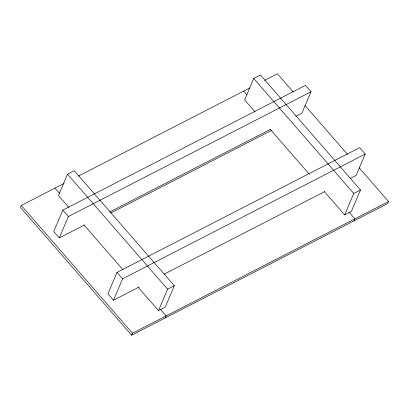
<?xml version="1.0" encoding="UTF-8"?>
<svg xmlns="http://www.w3.org/2000/svg" width="409" height="409" viewBox="0 0 409 409"><rect width="100%" height="100%" fill="white"/><g stroke="black" fill="none" stroke-linecap="round" stroke-linejoin="round"><path stroke-width="0.61" d="M64.065 183.457L21.304 205.441L20.45 207.45L131.606 335.232L387.696 203.559L388.55 201.55L359.296 167.925M137.981 287.016L158.493 310.595L165.231 307.128L174.316 285.722L74.274 170.717L67.536 174.183L58.451 195.589L68.916 207.619M295.666 116.386L301.919 113.17L311.004 91.764L305.446 85.379L62.833 210.119L53.748 231.525L59.305 237.915L84.305 225.062M59.305 237.915L68.39 216.509L311.004 91.764M350.426 178.385L356.106 175.466L365.191 154.06L359.634 147.669L117.02 272.414L107.935 293.82L113.492 300.211L139.06 287.062M113.492 300.211L122.577 278.805L365.191 154.06M131.606 335.232L132.46 333.223L388.55 201.55M324.572 191.77L344.664 214.868L351.403 211.402L360.487 189.996L260.446 74.995L253.708 78.462L244.623 99.868L255.088 111.897M158.493 310.595L167.578 289.183L174.316 285.722M165.302 317.905L166.156 315.896L160.302 309.173M344.664 214.868L353.749 193.462L360.487 189.996M354 220.886L354.854 218.876L349.005 212.148M78.231 176.172L249.873 87.92M264.48 80.409L277.394 73.768L293.273 92.025M109.873 211.913L270.666 129.239M110.911 212.951L271.842 130.205M164.06 274.209L324.858 191.535M304.976 105.476L347.599 154.474M253.708 78.462L353.749 193.462M243.698 91.095L247.031 94.929M270.155 129.218L309.081 173.968M67.536 174.183L167.578 289.183M55 188.114L59.596 193.401M83.983 224.94L122.91 269.689M62.833 210.119L68.39 216.509M117.02 272.414L122.577 278.805M21.304 205.441L132.46 333.223"/></g></svg>
